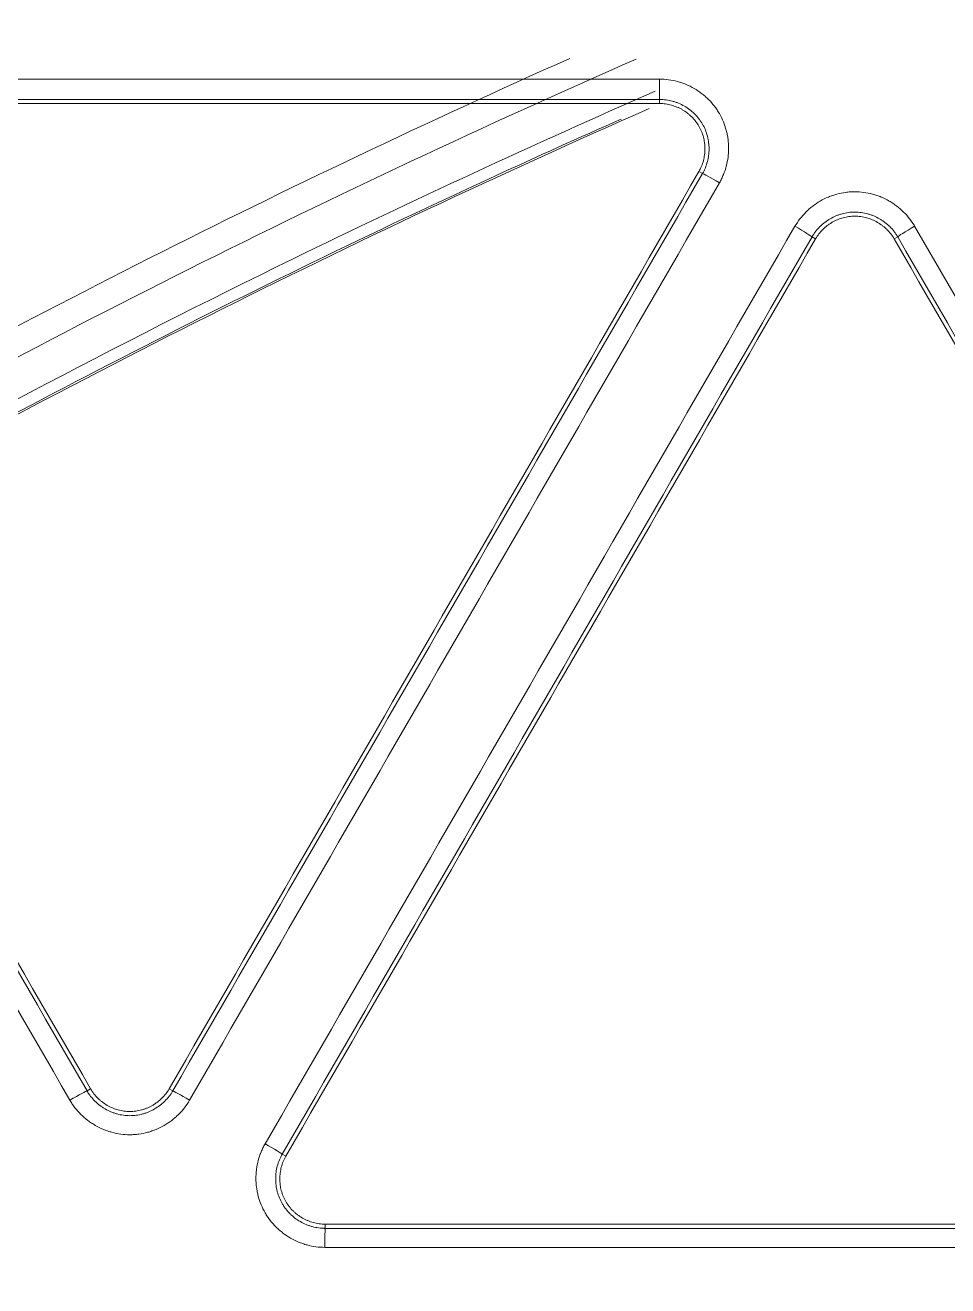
# Model space of a CAD drawing. Header units: inches. Extents: x 405346 to 489838, y -25612 to 14934.
# Drawn here: x 467136.75 to 467159.02, y 4503.41 to 4533.85 of the extents above; entities that cross this region are included whole.
import ezdxf

# ---------------------------------------------------------------- set-up
doc = ezdxf.new("R2010")
doc.units = ezdxf.units.IN
doc.header["$LTSCALE"] = 200
doc.header["$MEASUREMENT"] = 0
doc.layers.add('SS-EQ', color=2, linetype='Continuous', lineweight=20)

# ---------------------------------------------------------------- blocks, each defined once
blk = doc.blocks.new('4way무풍')
at = {"layer": 'SS-EQ'}
for p, q in [((-92.203, 210.531), (-92.203, 210.63)), ((-91.168, 208.839), (-91.255, 208.889)), ((-88.44, 207.264), (-88.526, 207.313)), ((-86.458, 207.313), (-86.544, 207.264)), ((-106.025, 186.691), (-105.938, 186.741)), ((-104.043, 186.741), (-103.956, 186.691)), ((-101.313, 185.165), (-101.227, 185.115)), ((-100.279, 183.474), (-100.279, 183.373))]:
    blk.add_line(p, q, dxfattribs=at)
for radius, start, end in [(231.709, 114.03442, 119.5946), (231.045, 113.67262, 119.59252), (229.825, 113.72141, 119.58775)]:
    blk.add_arc((0, 0), radius, start, end, dxfattribs=at)
for centre, major_axis, ratio, start_param, end_param in [((-92.203, 211.104), (0, -0.474), 0.004049, 4.675931, 6.248394), ((-90.758, 208.602), (-0.41, 0.237), 0.029077, 4.733903, 6.248264), ((-88.936, 207.55), (0.41, -0.237), 0.028956, 0.034921, 1.5922), ((-86.048, 207.55), (-0.41, -0.237), 0.033058, 4.697844, 6.24826), ((-106.435, 186.454), (-0.41, -0.237), 0.029287, 3.176514, 4.702781), ((-103.546, 186.454), (-0.41, 0.237), 0.023258, 4.732866, 6.248269), ((-101.724, 185.401), (0.41, -0.237), 0.02321, 0.034916, 1.591175), ((-100.279, 182.9), (0, -0.474), 0.006116, 3.1765, 4.682511)]:
    blk.add_ellipse(centre, major_axis=major_axis, ratio=ratio, start_param=start_param, end_param=end_param, dxfattribs=at)
for points, knots in [([(-346.359, 0), (-346.359, 27.812), (-346.359, 55.623), (-346.359, 97.341), (-346.359, 111.247), (-346.359, 139.059), (-346.359, 152.964), (-346.359, 180.776), (-346.359, 194.682), (-346.359, 222.494), (-346.359, 236.4), (-346.358, 257.259), (-346.358, 264.212), (-346.359, 272.903), (-346.359, 274.641), (-346.359, 277.248), (-346.359, 278.117), (-346.358, 279.856), (-346.358, 280.725), (-346.358, 282.028), (-346.358, 282.463), (-346.358, 283.332), (-346.359, 283.767), (-346.359, 284.419), (-346.359, 284.636), (-346.359, 285.07), (-346.358, 285.288), (-346.355, 285.722), (-346.353, 285.939), (-346.345, 286.374), (-346.34, 286.591), (-346.322, 287.243), (-346.305, 287.677), (-346.262, 288.546), (-346.235, 288.98), (-346.174, 289.848), (-346.138, 290.283), (-346.078, 290.934), (-346.057, 291.151), (-346.012, 291.584), (-345.894, 292.666), (-345.748, 293.74), (-345.479, 295.449), (-345.327, 296.299), (-344.817, 298.834), (-344.407, 300.504), (-343.687, 302.982), (-343.172, 304.624), (-342.294, 307.059), (-341.638, 308.662), (-341.119, 309.858), (-340.941, 310.255), (-340.713, 310.75), (-340.668, 310.849), (-340.576, 311.047), (-340.437, 311.342), (-339.919, 312.422), (-339.029, 314.158), (-338.177, 315.659), (-336.854, 317.88), (-335.912, 319.32), (-334.41, 321.417), (-333.378, 322.795), (-331.741, 324.8), (-330.589, 326.095), (-329.702, 327.05), (-329.403, 327.366), (-329.023, 327.757), (-328.947, 327.835), (-328.795, 327.991), (-328.566, 328.224), (-327.719, 329.07), (-326.303, 330.411), (-324.35, 332.11), (-322.332, 333.721), (-320.944, 334.737), (-319.535, 335.723), (-318.819, 336.202), (-317.367, 337.129), (-315.893, 338.027), (-314.376, 338.866), (-313.222, 339.472), (-312.835, 339.671), (-312.249, 339.962), (-312.054, 340.059), (-311.662, 340.249), (-309.896, 341.094), (-308.103, 341.848), (-305.68, 342.749), (-304.055, 343.315), (-302.408, 343.812), (-299.923, 344.505), (-298.245, 344.898), (-295.697, 345.381), (-294.842, 345.525), (-293.766, 345.682), (-293.551, 345.712), (-293.119, 345.77), (-292.903, 345.798), (-292.254, 345.879), (-291.821, 345.928), (-290.523, 346.062), (-289.657, 346.132), (-288.357, 346.21), (-287.924, 346.231), (-287.057, 346.265), (-286.624, 346.277), (-285.974, 346.288), (-285.757, 346.29), (-285.323, 346.293), (-285.107, 346.293), (-284.673, 346.294), (-284.456, 346.293), (-284.023, 346.293), (-283.806, 346.293), (-283.155, 346.292), (-282.722, 346.292), (-281.855, 346.292), (-281.421, 346.292), (-280.12, 346.293), (-279.253, 346.293), (-277.519, 346.294), (-276.652, 346.294), (-274.05, 346.294), (-272.316, 346.294), (-267.113, 346.293), (-263.645, 346.293), (-256.707, 346.293), (-253.239, 346.293), (-242.833, 346.293), (-235.896, 346.294), (-222.022, 346.294), (-215.084, 346.294), (-194.273, 346.294), (-180.398, 346.294), (-152.65, 346.294), (-138.775, 346.294), (-111.027, 346.294), (-97.152, 346.294), (-69.403, 346.294), (-55.529, 346.294), (-34.718, 346.294), (-27.78, 346.294), (-13.906, 346.294), (-6.969, 346.294), (-0.032, 346.294)], [0, 0, 0, 0, 0.125, 0.125, 0.1875, 0.1875, 0.25, 0.25, 0.3125, 0.3125, 0.375, 0.375, 0.40625, 0.40625, 0.414063, 0.414063, 0.417969, 0.417969, 0.421875, 0.421875, 0.423828, 0.423828, 0.425781, 0.425781, 0.426758, 0.426758, 0.427734, 0.427734, 0.428711, 0.428711, 0.429688, 0.429688, 0.431641, 0.431641, 0.433594, 0.433594, 0.435547, 0.435547, 0.436523, 0.436523, 0.4375, 0.441406, 0.441406, 0.445313, 0.445313, 0.453125, 0.453125, 0.457031, 0.460938, 0.464844, 0.464844, 0.466797, 0.466797, 0.467285, 0.467285, 0.467773, 0.46875, 0.472656, 0.476563, 0.476563, 0.484375, 0.484375, 0.488281, 0.492188, 0.496094, 0.496094, 0.498047, 0.498047, 0.498535, 0.498535, 0.499023, 0.5, 0.503906, 0.507813, 0.511719, 0.515625, 0.515625, 0.519531, 0.519531, 0.523438, 0.527344, 0.527344, 0.529297, 0.529297, 0.530273, 0.530273, 0.53125, 0.539063, 0.539063, 0.542969, 0.546875, 0.546875, 0.554688, 0.554688, 0.558594, 0.558594, 0.55957, 0.55957, 0.560547, 0.560547, 0.5625, 0.5625, 0.566406, 0.566406, 0.568359, 0.568359, 0.570313, 0.570313, 0.571289, 0.571289, 0.572266, 0.572266, 0.573242, 0.573242, 0.574219, 0.574219, 0.576172, 0.576172, 0.578125, 0.578125, 0.582031, 0.582031, 0.585938, 0.585938, 0.59375, 0.59375, 0.609375, 0.609375, 0.625, 0.625, 0.65625, 0.65625, 0.6875, 0.6875, 0.75, 0.75, 0.8125, 0.8125, 0.875, 0.875, 0.9375, 0.9375, 0.96875, 0.96875, 1, 1, 1, 1]), ([(-0.032, 345.099), (-6.961, 345.099), (-13.891, 345.099), (-27.749, 345.099), (-34.679, 345.098), (-55.467, 345.098), (-69.326, 345.098), (-97.044, 345.097), (-110.903, 345.097), (-138.621, 345.096), (-152.479, 345.095), (-180.197, 345.093), (-194.056, 345.092), (-214.845, 345.089), (-221.774, 345.088), (-235.633, 345.086), (-242.562, 345.085), (-256.421, 345.082), (-263.351, 345.08), (-272.012, 345.079), (-273.745, 345.079), (-276.343, 345.078), (-277.21, 345.078), (-278.942, 345.077), (-279.808, 345.077), (-281.107, 345.076), (-281.54, 345.076), (-282.407, 345.076), (-282.84, 345.076), (-283.706, 345.075), (-284.139, 345.075), (-284.789, 345.074), (-285.005, 345.073), (-285.438, 345.071), (-285.655, 345.069), (-286.304, 345.059), (-286.737, 345.048), (-287.602, 345.017), (-288.034, 344.996), (-289.33, 344.921), (-290.194, 344.852), (-291.488, 344.721), (-291.92, 344.673), (-292.566, 344.593), (-292.782, 344.565), (-293.212, 344.507), (-294.286, 344.357), (-295.351, 344.179), (-297.891, 343.698), (-299.563, 343.307), (-302.038, 342.614), (-303.678, 342.117), (-305.297, 341.55), (-307.709, 340.648), (-309.296, 339.975), (-311.056, 339.137), (-311.349, 338.996), (-311.641, 338.852), (-311.836, 338.756), (-311.933, 338.707), (-312.418, 338.463), (-312.803, 338.264), (-313.95, 337.656), (-314.704, 337.235), (-316.19, 336.364), (-316.921, 335.913), (-318.363, 334.982), (-319.073, 334.501), (-320.472, 333.511), (-321.848, 332.49), (-323.849, 330.871), (-325.784, 329.163), (-327.03, 327.964), (-327.795, 327.195), (-327.947, 327.04), (-328.25, 326.729), (-328.401, 326.572), (-328.849, 326.101), (-329.144, 325.784), (-330.019, 324.826), (-331.153, 323.527), (-332.763, 321.515), (-333.776, 320.132), (-334.759, 318.728), (-335.235, 318.015), (-336.157, 316.57), (-336.603, 315.837), (-337.465, 314.349), (-338.296, 312.841), (-339.065, 311.29), (-339.481, 310.406), (-339.527, 310.307), (-339.618, 310.11), (-339.754, 309.814), (-340.065, 309.122), (-340.322, 308.526), (-340.821, 307.33), (-341.451, 305.726), (-342.288, 303.29), (-342.776, 301.647), (-343.454, 299.168), (-343.836, 297.496), (-344.302, 294.959), (-344.439, 294.108), (-344.619, 292.825), (-344.701, 292.181), (-344.786, 291.427), (-344.82, 291.103), (-344.842, 290.887), (-344.852, 290.779), (-344.946, 289.806), (-345.01, 288.941), (-345.078, 287.644), (-345.096, 287.211), (-345.116, 286.563), (-345.122, 286.346), (-345.13, 285.914), (-345.133, 285.698), (-345.138, 285.265), (-345.139, 285.049), (-345.14, 284.616), (-345.14, 284.4), (-345.141, 283.751), (-345.141, 283.319), (-345.141, 282.67), (-345.141, 282.453), (-345.141, 282.021), (-345.141, 281.805), (-345.142, 281.156), (-345.142, 280.723), (-345.142, 279.426), (-345.143, 278.561), (-345.144, 276.83), (-345.144, 275.965), (-345.145, 273.37), (-345.145, 271.64), (-345.146, 262.989), (-345.147, 256.068), (-345.152, 235.306), (-345.154, 221.464), (-345.157, 193.781), (-345.158, 179.94), (-345.16, 152.257), (-345.161, 138.415), (-345.162, 110.732), (-345.163, 69.207), (-345.164, 27.683), (-345.164, 0)], [0, 0, 0, 0, 0.03125, 0.03125, 0.0625, 0.0625, 0.125, 0.125, 0.1875, 0.1875, 0.25, 0.25, 0.3125, 0.3125, 0.34375, 0.34375, 0.375, 0.375, 0.40625, 0.40625, 0.414063, 0.414063, 0.417969, 0.417969, 0.421875, 0.421875, 0.423828, 0.423828, 0.425781, 0.425781, 0.427734, 0.427734, 0.428711, 0.428711, 0.429688, 0.429688, 0.431641, 0.431641, 0.433594, 0.433594, 0.4375, 0.4375, 0.439453, 0.439453, 0.44043, 0.44043, 0.441406, 0.445313, 0.445313, 0.453125, 0.453125, 0.457031, 0.460938, 0.460938, 0.46875, 0.46875, 0.469727, 0.470215, 0.470215, 0.470703, 0.470703, 0.472656, 0.472656, 0.476563, 0.476563, 0.480469, 0.480469, 0.484375, 0.484375, 0.488281, 0.492188, 0.496094, 0.5, 0.5, 0.500977, 0.500977, 0.501953, 0.501953, 0.503906, 0.503906, 0.507813, 0.511719, 0.515625, 0.515625, 0.519531, 0.519531, 0.523438, 0.523438, 0.527344, 0.53125, 0.53125, 0.531738, 0.531738, 0.532227, 0.533203, 0.535156, 0.535156, 0.539063, 0.542969, 0.546875, 0.546875, 0.554688, 0.554688, 0.558594, 0.558594, 0.560547, 0.561523, 0.562012, 0.562012, 0.5625, 0.5625, 0.566406, 0.566406, 0.568359, 0.568359, 0.569336, 0.569336, 0.570313, 0.570313, 0.571289, 0.571289, 0.572266, 0.572266, 0.574219, 0.574219, 0.575195, 0.575195, 0.576172, 0.576172, 0.578125, 0.578125, 0.582031, 0.582031, 0.585938, 0.585938, 0.59375, 0.59375, 0.625, 0.625, 0.6875, 0.6875, 0.75, 0.75, 0.8125, 0.8125, 0.875, 1, 1, 1, 1]), ([(-92.205, 211.121), (-92.131, 211.121), (-92.059, 211.116), (-91.915, 211.096), (-91.844, 211.082), (-91.739, 211.053), (-91.704, 211.043), (-91.652, 211.025), (-91.635, 211.019), (-91.601, 211.006), (-91.584, 210.999), (-91.5, 210.964), (-91.37, 210.899), (-91.249, 210.819), (-91.176, 210.763), (-91.162, 210.752), (-91.133, 210.729), (-91.119, 210.717), (-91.078, 210.681), (-91.052, 210.656), (-90.974, 210.58), (-90.927, 210.526), (-90.86, 210.44), (-90.839, 210.41), (-90.798, 210.35), (-90.779, 210.318), (-90.724, 210.223), (-90.66, 210.093), (-90.614, 209.956), (-90.591, 209.868), (-90.586, 209.85), (-90.578, 209.814), (-90.574, 209.796), (-90.564, 209.742), (-90.558, 209.707), (-90.544, 209.598), (-90.54, 209.526), (-90.54, 209.417), (-90.541, 209.363), (-90.546, 209.308), (-90.549, 209.272), (-90.551, 209.254), (-90.563, 209.163), (-90.591, 209.021), (-90.636, 208.883), (-90.678, 208.782), (-90.693, 208.749), (-90.725, 208.683), (-90.742, 208.651), (-90.76, 208.619)], [0, 0, 0, 0, 0.0625, 0.0625, 0.125, 0.125, 0.15625, 0.15625, 0.171875, 0.171875, 0.1875, 0.1875, 0.25, 0.3125, 0.3125, 0.328125, 0.328125, 0.34375, 0.34375, 0.375, 0.375, 0.4375, 0.4375, 0.46875, 0.46875, 0.5, 0.5, 0.5625, 0.625, 0.625, 0.640625, 0.640625, 0.65625, 0.65625, 0.6875, 0.6875, 0.75, 0.75, 0.78125, 0.796875, 0.796875, 0.8125, 0.8125, 0.875, 0.9375, 0.9375, 0.96875, 0.96875, 1, 1, 1, 1]), ([(-113.662, 200.126), (-109.527, 202.474), (-105.32, 204.695), (-98.163, 208.192), (-95.249, 209.541), (-92.309, 210.828)], [0, 0, 0, 0, 0.596994, 0.596994, 1, 1, 1, 1]), ([(-91.168, 208.839), (-91.167, 208.842), (-91.165, 208.845), (-91.162, 208.85), (-91.157, 208.859), (-91.152, 208.868), (-91.143, 208.885), (-91.137, 208.897), (-91.12, 208.932), (-91.109, 208.956), (-91.08, 209.028), (-91.047, 209.127), (-91.028, 209.229), (-91.019, 209.294), (-91.018, 209.307), (-91.015, 209.333), (-91.014, 209.346), (-91.012, 209.385), (-91.011, 209.411), (-91.011, 209.489), (-91.015, 209.54), (-91.024, 209.618), (-91.029, 209.643), (-91.039, 209.695), (-91.044, 209.72), (-91.064, 209.796), (-91.097, 209.894), (-91.142, 209.988), (-91.182, 210.056), (-91.196, 210.078), (-91.225, 210.121), (-91.24, 210.142), (-91.288, 210.204), (-91.322, 210.242), (-91.377, 210.297), (-91.406, 210.324), (-91.436, 210.349), (-91.456, 210.366), (-91.467, 210.374), (-91.519, 210.413), (-91.605, 210.471), (-91.698, 210.517), (-91.77, 210.547), (-91.795, 210.557), (-91.845, 210.574), (-91.869, 210.581), (-91.945, 210.602), (-91.996, 210.612), (-92.073, 210.623), (-92.111, 210.627), (-92.157, 210.629), (-92.18, 210.63), (-92.19, 210.63), (-92.196, 210.63), (-92.2, 210.63), (-92.203, 210.63)], [0, 0, 0, 0, 0.003906, 0.003906, 0.007812, 0.015625, 0.015625, 0.03125, 0.03125, 0.0625, 0.0625, 0.125, 0.1875, 0.1875, 0.203125, 0.203125, 0.21875, 0.21875, 0.25, 0.25, 0.3125, 0.3125, 0.34375, 0.34375, 0.375, 0.375, 0.4375, 0.5, 0.5, 0.53125, 0.53125, 0.5625, 0.5625, 0.625, 0.625, 0.65625, 0.671875, 0.671875, 0.6875, 0.6875, 0.75, 0.8125, 0.8125, 0.84375, 0.84375, 0.875, 0.875, 0.9375, 0.9375, 0.96875, 0.984375, 0.992187, 0.996094, 0.996094, 1, 1, 1, 1]), ([(-92.203, 210.531), (-92.155, 210.531), (-92.107, 210.528), (-92.012, 210.515), (-91.919, 210.495), (-91.829, 210.464), (-91.774, 210.441), (-91.763, 210.436), (-91.741, 210.426), (-91.708, 210.411), (-91.677, 210.394), (-91.615, 210.358), (-91.575, 210.332), (-91.519, 210.289), (-91.5, 210.273), (-91.464, 210.242), (-91.446, 210.226), (-91.395, 210.175), (-91.332, 210.104), (-91.279, 210.025), (-91.243, 209.963), (-91.232, 209.941), (-91.211, 209.898), (-91.201, 209.877), (-91.174, 209.811), (-91.159, 209.766), (-91.141, 209.697), (-91.133, 209.662), (-91.127, 209.626), (-91.123, 209.603), (-91.121, 209.591), (-91.114, 209.531), (-91.108, 209.436), (-91.114, 209.341), (-91.123, 209.27), (-91.127, 209.247), (-91.136, 209.199), (-91.141, 209.176), (-91.159, 209.107), (-91.174, 209.062), (-91.21, 208.974), (-91.231, 208.931), (-91.255, 208.889)], [0, 0, 0, 0, 0.0625, 0.0625, 0.125, 0.1875, 0.1875, 0.203125, 0.203125, 0.21875, 0.25, 0.25, 0.3125, 0.3125, 0.34375, 0.34375, 0.375, 0.375, 0.4375, 0.5, 0.5, 0.53125, 0.53125, 0.5625, 0.5625, 0.625, 0.625, 0.65625, 0.671875, 0.671875, 0.6875, 0.6875, 0.75, 0.8125, 0.8125, 0.84375, 0.84375, 0.875, 0.875, 0.9375, 0.9375, 1, 1, 1, 1]), ([(-113.52, 199.881), (-107.864, 203.093), (-101.084, 206.572), (-94.146, 209.707), (-93.131, 210.157)], [0, 0, 0, 0, 0.854222, 1, 1, 1, 1]), ([(-104.043, 186.741), (-101.911, 190.433), (-99.78, 194.124), (-95.517, 201.507), (-93.386, 205.198), (-91.255, 208.889)], [0, 0, 0, 0, 0.5, 0.5, 1, 1, 1, 1]), ([(-103.956, 186.691), (-101.824, 190.382), (-99.693, 194.074), (-95.431, 201.457), (-93.299, 205.148), (-91.168, 208.839)], [0, 0, 0, 0, 0.5, 0.5, 1, 1, 1, 1]), ([(-90.76, 208.619), (-92.892, 204.927), (-95.023, 201.236), (-99.286, 193.852), (-101.417, 190.16), (-103.549, 186.468)], [0, 0, 0, 0, 0.5, 0.5, 1, 1, 1, 1]), ([(-88.938, 207.567), (-88.901, 207.63), (-88.861, 207.691), (-88.772, 207.805), (-88.724, 207.859), (-88.647, 207.936), (-88.62, 207.961), (-88.579, 207.997), (-88.565, 208.009), (-88.537, 208.032), (-88.522, 208.043), (-88.45, 208.099), (-88.329, 208.179), (-88.199, 208.244), (-88.115, 208.279), (-88.098, 208.286), (-88.063, 208.299), (-88.046, 208.305), (-87.994, 208.323), (-87.96, 208.333), (-87.855, 208.362), (-87.784, 208.376), (-87.676, 208.391), (-87.64, 208.395), (-87.567, 208.399), (-87.53, 208.401), (-87.421, 208.401), (-87.276, 208.391), (-87.134, 208.362), (-87.046, 208.338), (-87.029, 208.333), (-86.994, 208.322), (-86.976, 208.317), (-86.924, 208.299), (-86.89, 208.286), (-86.79, 208.244), (-86.725, 208.212), (-86.63, 208.157), (-86.584, 208.129), (-86.539, 208.098), (-86.509, 208.076), (-86.494, 208.065), (-86.422, 208.01), (-86.312, 207.915), (-86.216, 207.806), (-86.149, 207.72), (-86.128, 207.691), (-86.087, 207.63), (-86.068, 207.599), (-86.049, 207.567)], [0, 0, 0, 0, 0.0625, 0.0625, 0.125, 0.125, 0.15625, 0.15625, 0.171875, 0.171875, 0.1875, 0.1875, 0.25, 0.3125, 0.3125, 0.328125, 0.328125, 0.34375, 0.34375, 0.375, 0.375, 0.4375, 0.4375, 0.46875, 0.46875, 0.5, 0.5, 0.5625, 0.625, 0.625, 0.640625, 0.640625, 0.65625, 0.65625, 0.6875, 0.6875, 0.75, 0.75, 0.78125, 0.796875, 0.796875, 0.8125, 0.8125, 0.875, 0.9375, 0.9375, 0.96875, 0.96875, 1, 1, 1, 1]), ([(-86.458, 207.313), (-86.46, 207.316), (-86.461, 207.319), (-86.465, 207.325), (-86.47, 207.333), (-86.475, 207.342), (-86.485, 207.358), (-86.492, 207.369), (-86.514, 207.402), (-86.53, 207.423), (-86.577, 207.485), (-86.646, 207.562), (-86.725, 207.63), (-86.777, 207.67), (-86.787, 207.677), (-86.809, 207.693), (-86.841, 207.715), (-86.874, 207.735), (-86.942, 207.774), (-86.988, 207.797), (-87.06, 207.827), (-87.084, 207.837), (-87.134, 207.854), (-87.159, 207.861), (-87.234, 207.882), (-87.285, 207.892), (-87.388, 207.906), (-87.44, 207.91), (-87.518, 207.91), (-87.544, 207.909), (-87.597, 207.906), (-87.622, 207.903), (-87.7, 207.892), (-87.75, 207.882), (-87.825, 207.861), (-87.863, 207.85), (-87.899, 207.837), (-87.924, 207.827), (-87.936, 207.822), (-87.996, 207.797), (-88.09, 207.751), (-88.176, 207.693), (-88.238, 207.646), (-88.258, 207.63), (-88.298, 207.595), (-88.317, 207.577), (-88.373, 207.523), (-88.407, 207.484), (-88.455, 207.422), (-88.477, 207.391), (-88.502, 207.353), (-88.514, 207.333), (-88.519, 207.325), (-88.523, 207.319), (-88.524, 207.316), (-88.526, 207.313)], [0, 0, 0, 0, 0.003906, 0.003906, 0.007813, 0.015625, 0.015625, 0.03125, 0.03125, 0.0625, 0.0625, 0.125, 0.1875, 0.1875, 0.203125, 0.203125, 0.21875, 0.25, 0.25, 0.3125, 0.3125, 0.34375, 0.34375, 0.375, 0.375, 0.4375, 0.4375, 0.5, 0.5, 0.53125, 0.53125, 0.5625, 0.5625, 0.625, 0.625, 0.65625, 0.671875, 0.671875, 0.6875, 0.6875, 0.75, 0.8125, 0.8125, 0.84375, 0.84375, 0.875, 0.875, 0.9375, 0.9375, 0.96875, 0.984375, 0.992187, 0.996094, 0.996094, 1, 1, 1, 1]), ([(-88.44, 207.264), (-88.416, 207.305), (-88.389, 207.346), (-88.33, 207.421), (-88.267, 207.492), (-88.195, 207.554), (-88.138, 207.598), (-88.118, 207.612), (-88.078, 207.638), (-88.058, 207.651), (-87.996, 207.687), (-87.954, 207.708), (-87.888, 207.735), (-87.865, 207.744), (-87.82, 207.759), (-87.797, 207.766), (-87.728, 207.785), (-87.635, 207.804), (-87.54, 207.811), (-87.468, 207.811), (-87.444, 207.81), (-87.396, 207.807), (-87.372, 207.804), (-87.302, 207.795), (-87.255, 207.785), (-87.186, 207.766), (-87.152, 207.756), (-87.119, 207.743), (-87.096, 207.735), (-87.085, 207.73), (-87.03, 207.707), (-86.944, 207.665), (-86.865, 207.612), (-86.808, 207.569), (-86.789, 207.554), (-86.753, 207.522), (-86.735, 207.506), (-86.685, 207.456), (-86.653, 207.42), (-86.595, 207.345), (-86.568, 207.305), (-86.544, 207.264)], [0, 0, 0, 0, 0.0625, 0.0625, 0.125, 0.1875, 0.1875, 0.21875, 0.21875, 0.25, 0.25, 0.3125, 0.3125, 0.34375, 0.34375, 0.375, 0.375, 0.4375, 0.5, 0.5, 0.53125, 0.53125, 0.5625, 0.5625, 0.625, 0.625, 0.65625, 0.671875, 0.671875, 0.6875, 0.6875, 0.75, 0.8125, 0.8125, 0.84375, 0.84375, 0.875, 0.875, 0.9375, 0.9375, 1, 1, 1, 1]), ([(-101.726, 185.416), (-99.595, 189.108), (-97.463, 192.8), (-93.201, 200.183), (-91.069, 203.875), (-88.938, 207.567)], [0, 0, 0, 0, 0.5, 0.5, 1, 1, 1, 1]), ([(-88.526, 207.313), (-90.657, 203.622), (-92.788, 199.931), (-97.051, 192.548), (-99.182, 188.857), (-101.313, 185.165)], [0, 0, 0, 0, 0.5, 0.5, 1, 1, 1, 1]), ([(-88.44, 207.264), (-90.571, 203.573), (-92.702, 199.881), (-96.964, 192.499), (-99.096, 188.807), (-101.227, 185.115)], [0, 0, 0, 0, 0.5, 0.5, 1, 1, 1, 1]), ([(-106.025, 186.691), (-106.023, 186.688), (-106.021, 186.685), (-106.018, 186.679), (-106.013, 186.671), (-106.008, 186.663), (-105.997, 186.646), (-105.99, 186.635), (-105.968, 186.602), (-105.953, 186.581), (-105.905, 186.519), (-105.836, 186.442), (-105.758, 186.374), (-105.706, 186.334), (-105.695, 186.326), (-105.674, 186.311), (-105.641, 186.289), (-105.608, 186.268), (-105.541, 186.229), (-105.494, 186.206), (-105.422, 186.176), (-105.398, 186.167), (-105.349, 186.15), (-105.323, 186.142), (-105.248, 186.121), (-105.197, 186.111), (-105.094, 186.097), (-105.043, 186.093), (-104.964, 186.093), (-104.938, 186.094), (-104.886, 186.098), (-104.86, 186.1), (-104.782, 186.111), (-104.732, 186.121), (-104.657, 186.142), (-104.619, 186.153), (-104.582, 186.167), (-104.558, 186.176), (-104.546, 186.181), (-104.485, 186.206), (-104.392, 186.253), (-104.306, 186.31), (-104.244, 186.358), (-104.223, 186.374), (-104.184, 186.409), (-104.164, 186.426), (-104.109, 186.481), (-104.075, 186.52), (-104.027, 186.581), (-104.004, 186.613), (-103.979, 186.651), (-103.967, 186.671), (-103.962, 186.679), (-103.959, 186.685), (-103.957, 186.688), (-103.956, 186.691)], [0, 0, 0, 0, 0.003906, 0.003906, 0.007812, 0.015625, 0.015625, 0.03125, 0.03125, 0.0625, 0.0625, 0.125, 0.1875, 0.1875, 0.203125, 0.203125, 0.21875, 0.25, 0.25, 0.3125, 0.3125, 0.34375, 0.34375, 0.375, 0.375, 0.4375, 0.4375, 0.5, 0.5, 0.53125, 0.53125, 0.5625, 0.5625, 0.625, 0.625, 0.65625, 0.671875, 0.671875, 0.6875, 0.6875, 0.75, 0.8125, 0.8125, 0.84375, 0.84375, 0.875, 0.875, 0.9375, 0.9375, 0.96875, 0.984375, 0.992187, 0.996094, 0.996094, 1, 1, 1, 1]), ([(-104.043, 186.741), (-104.067, 186.699), (-104.094, 186.659), (-104.152, 186.584), (-104.215, 186.513), (-104.287, 186.45), (-104.344, 186.407), (-104.364, 186.393), (-104.404, 186.366), (-104.424, 186.354), (-104.486, 186.318), (-104.528, 186.297), (-104.594, 186.269), (-104.617, 186.261), (-104.662, 186.245), (-104.685, 186.238), (-104.754, 186.219), (-104.848, 186.2), (-104.943, 186.194), (-105.014, 186.194), (-105.039, 186.195), (-105.086, 186.198), (-105.11, 186.2), (-105.181, 186.21), (-105.227, 186.22), (-105.296, 186.239), (-105.33, 186.249), (-105.364, 186.261), (-105.386, 186.27), (-105.397, 186.274), (-105.453, 186.298), (-105.538, 186.34), (-105.617, 186.393), (-105.674, 186.436), (-105.693, 186.451), (-105.729, 186.483), (-105.747, 186.499), (-105.798, 186.549), (-105.829, 186.585), (-105.887, 186.66), (-105.914, 186.699), (-105.938, 186.741)], [0, 0, 0, 0, 0.0625, 0.0625, 0.125, 0.1875, 0.1875, 0.21875, 0.21875, 0.25, 0.25, 0.3125, 0.3125, 0.34375, 0.34375, 0.375, 0.375, 0.4375, 0.5, 0.5, 0.53125, 0.53125, 0.5625, 0.5625, 0.625, 0.625, 0.65625, 0.671875, 0.671875, 0.6875, 0.6875, 0.75, 0.8125, 0.8125, 0.84375, 0.84375, 0.875, 0.875, 0.9375, 0.9375, 1, 1, 1, 1]), ([(-103.549, 186.468), (-103.585, 186.404), (-103.626, 186.344), (-103.715, 186.229), (-103.762, 186.175), (-103.84, 186.098), (-103.866, 186.074), (-103.908, 186.037), (-103.922, 186.026), (-103.95, 186.003), (-103.965, 185.991), (-104.037, 185.936), (-104.158, 185.856), (-104.288, 185.791), (-104.372, 185.756), (-104.389, 185.749), (-104.424, 185.736), (-104.441, 185.73), (-104.492, 185.712), (-104.527, 185.701), (-104.632, 185.673), (-104.703, 185.659), (-104.811, 185.644), (-104.847, 185.64), (-104.92, 185.635), (-104.956, 185.634), (-105.066, 185.634), (-105.211, 185.644), (-105.353, 185.673), (-105.441, 185.697), (-105.458, 185.702), (-105.493, 185.712), (-105.511, 185.718), (-105.563, 185.736), (-105.597, 185.749), (-105.697, 185.791), (-105.762, 185.823), (-105.856, 185.877), (-105.903, 185.906), (-105.948, 185.937), (-105.978, 185.958), (-105.992, 185.969), (-106.065, 186.025), (-106.175, 186.12), (-106.271, 186.228), (-106.337, 186.314), (-106.359, 186.344), (-106.4, 186.405), (-106.419, 186.436), (-106.438, 186.468)], [0, 0, 0, 0, 0.0625, 0.0625, 0.125, 0.125, 0.15625, 0.15625, 0.171875, 0.171875, 0.1875, 0.1875, 0.25, 0.3125, 0.3125, 0.328125, 0.328125, 0.34375, 0.34375, 0.375, 0.375, 0.4375, 0.4375, 0.46875, 0.46875, 0.5, 0.5, 0.5625, 0.625, 0.625, 0.640625, 0.640625, 0.65625, 0.65625, 0.6875, 0.6875, 0.75, 0.75, 0.78125, 0.796875, 0.796875, 0.8125, 0.8125, 0.875, 0.9375, 0.9375, 0.96875, 0.96875, 1, 1, 1, 1]), ([(-100.282, 182.914), (-100.356, 182.914), (-100.428, 182.919), (-100.572, 182.938), (-100.643, 182.953), (-100.748, 182.981), (-100.783, 182.992), (-100.835, 183.01), (-100.852, 183.016), (-100.886, 183.029), (-100.903, 183.036), (-100.987, 183.071), (-101.117, 183.135), (-101.238, 183.216), (-101.311, 183.271), (-101.325, 183.283), (-101.353, 183.306), (-101.395, 183.341), (-101.435, 183.378), (-101.512, 183.455), (-101.56, 183.509), (-101.627, 183.595), (-101.648, 183.624), (-101.689, 183.685), (-101.708, 183.716), (-101.763, 183.811), (-101.827, 183.941), (-101.873, 184.079), (-101.896, 184.167), (-101.9, 184.185), (-101.909, 184.22), (-101.912, 184.238), (-101.923, 184.292), (-101.929, 184.328), (-101.943, 184.436), (-101.947, 184.508), (-101.947, 184.617), (-101.946, 184.672), (-101.941, 184.726), (-101.938, 184.763), (-101.936, 184.781), (-101.924, 184.872), (-101.896, 185.014), (-101.85, 185.151), (-101.809, 185.252), (-101.794, 185.286), (-101.762, 185.352), (-101.745, 185.384), (-101.726, 185.416)], [0, 0, 0, 0, 0.0625, 0.0625, 0.125, 0.125, 0.15625, 0.15625, 0.171875, 0.171875, 0.1875, 0.1875, 0.25, 0.3125, 0.3125, 0.328125, 0.328125, 0.34375, 0.375, 0.375, 0.4375, 0.4375, 0.46875, 0.46875, 0.5, 0.5, 0.5625, 0.625, 0.625, 0.640625, 0.640625, 0.65625, 0.65625, 0.6875, 0.6875, 0.75, 0.75, 0.78125, 0.796875, 0.796875, 0.8125, 0.8125, 0.875, 0.9375, 0.9375, 0.96875, 0.96875, 1, 1, 1, 1]), ([(-101.313, 185.165), (-101.315, 185.162), (-101.316, 185.159), (-101.32, 185.154), (-101.325, 185.145), (-101.329, 185.136), (-101.339, 185.119), (-101.344, 185.107), (-101.362, 185.072), (-101.372, 185.048), (-101.402, 184.976), (-101.435, 184.877), (-101.454, 184.775), (-101.463, 184.71), (-101.464, 184.697), (-101.467, 184.671), (-101.468, 184.658), (-101.47, 184.619), (-101.471, 184.593), (-101.471, 184.515), (-101.468, 184.464), (-101.458, 184.386), (-101.454, 184.361), (-101.444, 184.309), (-101.438, 184.284), (-101.418, 184.208), (-101.402, 184.159), (-101.362, 184.063), (-101.34, 184.016), (-101.301, 183.948), (-101.287, 183.926), (-101.257, 183.882), (-101.242, 183.861), (-101.194, 183.8), (-101.16, 183.761), (-101.105, 183.706), (-101.076, 183.68), (-101.046, 183.655), (-101.026, 183.638), (-101.016, 183.63), (-100.964, 183.59), (-100.877, 183.533), (-100.784, 183.486), (-100.712, 183.456), (-100.687, 183.447), (-100.638, 183.43), (-100.613, 183.422), (-100.537, 183.401), (-100.487, 183.391), (-100.41, 183.381), (-100.371, 183.377), (-100.325, 183.374), (-100.302, 183.374), (-100.292, 183.373), (-100.286, 183.373), (-100.283, 183.373), (-100.279, 183.373)], [0, 0, 0, 0, 0.003906, 0.003906, 0.007812, 0.015625, 0.015625, 0.03125, 0.03125, 0.0625, 0.0625, 0.125, 0.1875, 0.1875, 0.203125, 0.203125, 0.21875, 0.21875, 0.25, 0.25, 0.3125, 0.3125, 0.34375, 0.34375, 0.375, 0.375, 0.4375, 0.4375, 0.5, 0.5, 0.53125, 0.53125, 0.5625, 0.5625, 0.625, 0.625, 0.65625, 0.671875, 0.671875, 0.6875, 0.6875, 0.75, 0.8125, 0.8125, 0.84375, 0.84375, 0.875, 0.875, 0.9375, 0.9375, 0.96875, 0.984375, 0.992187, 0.996094, 0.996094, 1, 1, 1, 1]), ([(-100.279, 183.474), (-100.327, 183.474), (-100.376, 183.477), (-100.47, 183.49), (-100.563, 183.509), (-100.653, 183.54), (-100.709, 183.564), (-100.72, 183.568), (-100.742, 183.578), (-100.774, 183.594), (-100.805, 183.611), (-100.867, 183.646), (-100.907, 183.673), (-100.964, 183.716), (-100.982, 183.731), (-101.018, 183.763), (-101.036, 183.779), (-101.087, 183.83), (-101.15, 183.901), (-101.203, 183.98), (-101.239, 184.042), (-101.25, 184.063), (-101.271, 184.106), (-101.281, 184.128), (-101.308, 184.194), (-101.323, 184.239), (-101.341, 184.308), (-101.349, 184.343), (-101.355, 184.378), (-101.359, 184.402), (-101.361, 184.414), (-101.368, 184.473), (-101.374, 184.568), (-101.368, 184.663), (-101.359, 184.734), (-101.355, 184.758), (-101.346, 184.805), (-101.341, 184.829), (-101.323, 184.898), (-101.308, 184.943), (-101.272, 185.031), (-101.251, 185.074), (-101.227, 185.115)], [0, 0, 0, 0, 0.0625, 0.0625, 0.125, 0.1875, 0.1875, 0.203125, 0.203125, 0.21875, 0.25, 0.25, 0.3125, 0.3125, 0.34375, 0.34375, 0.375, 0.375, 0.4375, 0.5, 0.5, 0.53125, 0.53125, 0.5625, 0.5625, 0.625, 0.625, 0.65625, 0.671875, 0.671875, 0.6875, 0.6875, 0.75, 0.8125, 0.8125, 0.84375, 0.84375, 0.875, 0.875, 0.9375, 0.9375, 1, 1, 1, 1])]:
    blk.add_open_spline(points, degree=3, knots=knots, dxfattribs=at)
for points in [[(-117.78, 211.12), (-109.255, 211.12), (-100.73, 211.121), (-92.205, 211.121)], [(-92.203, 210.63), (-100.728, 210.63), (-109.253, 210.63), (-117.778, 210.63)], [(-92.203, 210.531), (-100.728, 210.531), (-109.253, 210.531), (-117.778, 210.531)], [(-118.812, 208.839), (-114.55, 201.457), (-110.287, 194.074), (-106.025, 186.691)], [(-118.725, 208.889), (-114.463, 201.507), (-110.201, 194.124), (-105.938, 186.741)], [(-106.438, 186.468), (-110.7, 193.852), (-114.963, 201.235), (-119.225, 208.618)], [(-73.67, 185.165), (-77.933, 192.548), (-82.196, 199.931), (-86.458, 207.313)], [(-86.049, 207.567), (-81.787, 200.184), (-77.525, 192.8), (-73.262, 185.417)], [(-73.757, 185.115), (-78.019, 192.499), (-82.282, 199.881), (-86.544, 207.264)], [(-100.279, 183.474), (-91.754, 183.474), (-83.229, 183.474), (-74.705, 183.474)], [(-100.279, 183.373), (-91.754, 183.373), (-83.229, 183.373), (-74.705, 183.373)], [(-74.707, 182.915), (-83.232, 182.914), (-91.757, 182.914), (-100.282, 182.914)]]:
    blk.add_open_spline(points, degree=3, dxfattribs=at)

msp = doc.modelspace()

# ---------------------------------------------------------------- block references
msp.add_blockref('4way무풍', (467244.268, 4321.426))

doc.saveas('drawing.dxf')
